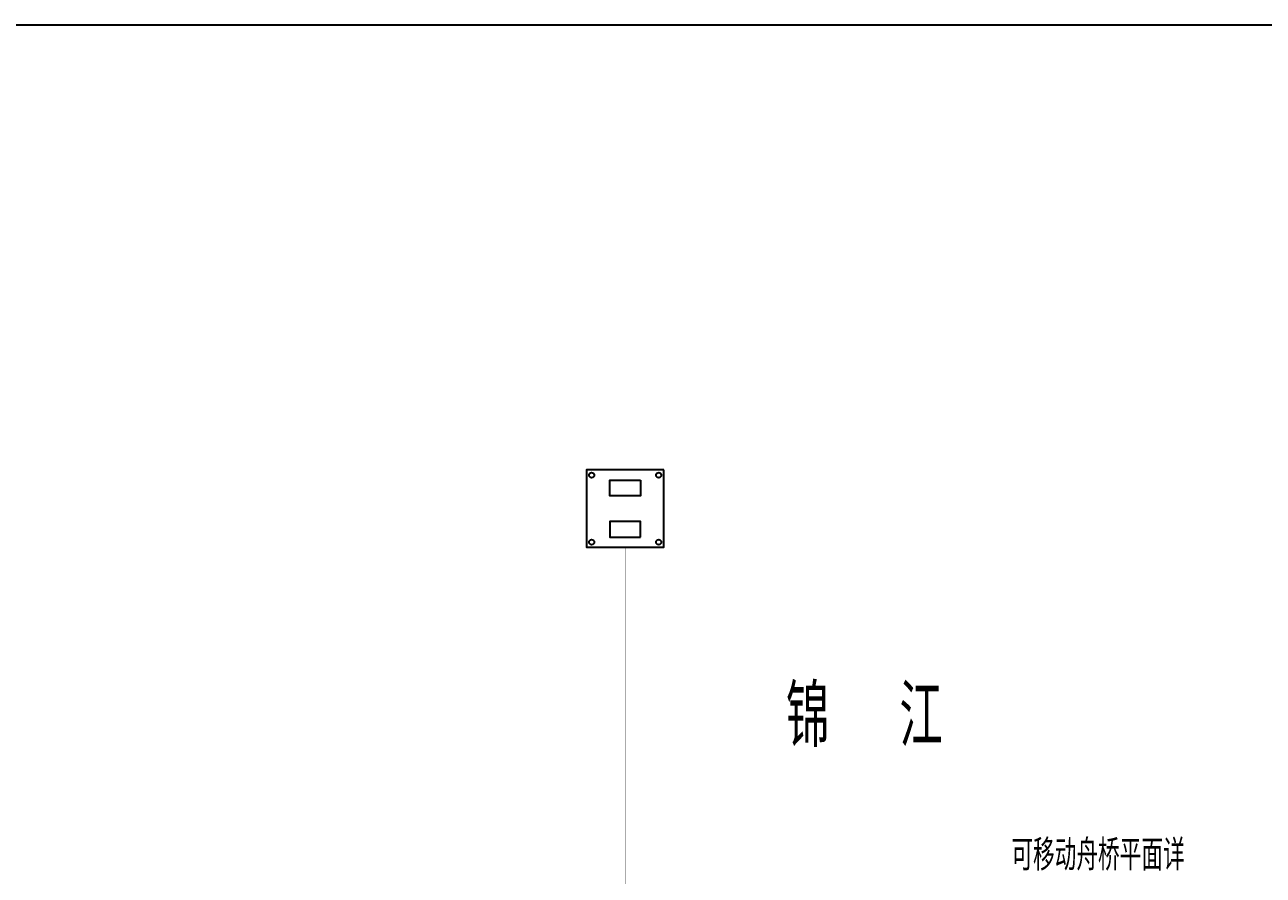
# Model space of a CAD drawing. Extents: x 1332 to 175445, y 256143 to 386027.
# Drawn here: x 92366 to 116371, y 336967 to 353462 of the extents above; entities that cross this region are included whole.
import ezdxf

# ---------------------------------------------------------------- set-up
doc = ezdxf.new("R2010")
doc.units = 0
doc.header["$LTSCALE"] = 10
doc.header["$MEASUREMENT"] = 0
doc.linetypes.add('DASH', pattern=[0.35, 0.25, -0.1])
for name, color, linetype in [('00-园建', 4, 'Continuous'), ('DIM_LEAD', 3, 'Continuous'), ('PUB_TEXT', 7, 'Continuous'), ('型钢', 6, 'Continuous')]:
    doc.layers.add(name, color=color, linetype=linetype)
doc.styles.add('PALMstyle', font='HAIWENRS', dxfattribs={"width": 0.7, "bigfont": 'HZTXT'})

# ---------------------------------------------------------------- blocks, each defined once
blk = doc.blocks.new('dz')
at = {"layer": '00-园建'}
for points in [[(0, 0), (1500, 0), (1500, 1500), (0, 1500)], [(450, 1300), (450, 1000), (1050, 1000), (1050, 1300)], [(450, 200), (450, 500), (1050, 500), (1050, 200)]]:
    blk.add_lwpolyline(points, close=True, dxfattribs=at)
for centre in [(100, 1400), (1400, 1400), (100, 100), (1400, 100)]:
    blk.add_circle(centre, 50, dxfattribs=at)

msp = doc.modelspace()

# ---------------------------------------------------------------- linework, layer by layer
at = {"layer": '00-园建', "linetype": 'DASH', "const_width": 10, "elevation": -36503}
msp.add_lwpolyline([(104003.3, 332577.3), (104003.3, 343327.3)], dxfattribs=at)
at = {"layer": '型钢'}
msp.add_lwpolyline([(21985.1, 353461.9), (175445.1, 353461.9), (175445.1, 307907.1), (21985.1, 307907.1)], close=True, dxfattribs=at)

# ---------------------------------------------------------------- block references
at = {"layer": '00-园建', "rotation": 179.9999999999291}
msp.add_blockref('dz', (104753.3, 344827.3, -36503), dxfattribs=at)

# ---------------------------------------------------------------- texts
at = {"layer": 'DIM_LEAD', "color": 7, "style": 'PALMstyle', "width": 0.7}
for s, p in [('锦', (107121, 339454.5)), ('江', (109317.9, 339454.5))]:
    msp.add_text(s, height=1200, dxfattribs=at).set_placement(p)
at = {"layer": 'PUB_TEXT', "style": 'PALMstyle', "width": 0.7}
msp.add_text('可移动舟桥平面详', height=600, dxfattribs=at).set_placement((111488.6, 337059.3))

doc.saveas('drawing.dxf')
